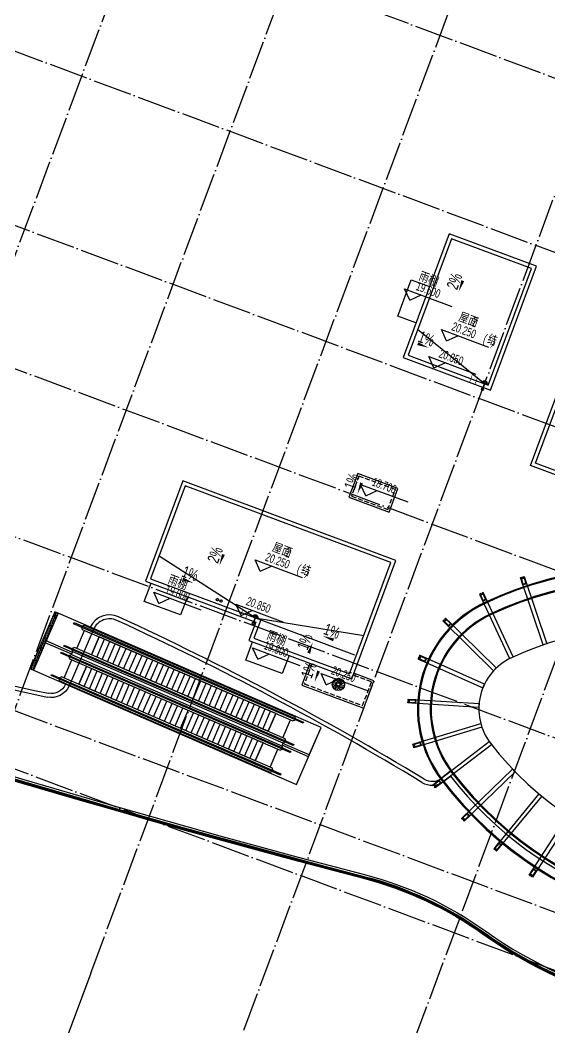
# Model space of a CAD drawing. Header units: millimetres. Extents: x 600121811 to 600690586, y 3472921280 to 3473279938.
# Drawn here: x 600431513 to 600458766, y 3473029069 to 3473080897 of the extents above; entities that cross this region are included whole.
import ezdxf
from ezdxf.enums import TextEntityAlignment as Align

# ---------------------------------------------------------------- set-up
doc = ezdxf.new("R2010")
doc.units = ezdxf.units.MM
doc.header["$LTSCALE"] = 1000
for name, pattern in [('AX-MALL-GIRD-200$0$DOTE', [2.42, 2, -0.2, 0.02, -0.2]), ('AX-MALL-WALL-GJ$0$DASH', [0.35, 0.25, -0.1]), ('AX-MALL-WALL-GJ$0$DOTE', [2.42, 2, -0.2, 0.02, -0.2]), ('PX-MALL-PGJ-LG$0$CONTINOUS', [0]), ('PX-MALL-PGJ-LG$0$DASHDOT', [1, 0.5, -0.25, 0, -0.25])]:
    doc.linetypes.add(name, pattern=pattern)
doc.layers.get('0').update_dxf_attribs({"linetype": 'CONTINUOUS'})
for name, color, linetype in [('AX-MALL-DIM-PGJ$0$A-Anno-Dims', 3, 'CONTINUOUS'), ('AX-MALL-DIM-PGJ$0$A-Anno-Note', 241, 'CONTINUOUS'), ('AX-MALL-DIM-PGJ$0$A-Fixt', 81, 'CONTINUOUS'), ('AX-MALL-GIRD-200$0$A-Grid', 222, 'AX-MALL-GIRD-200$0$DOTE'), ('AX-MALL-GIRD-200$0$A-Grid-Iden', 11, 'CONTINUOUS'), ('AX-MALL-GJ-200$0$A-Anno-Note', 241, 'CONTINUOUS'), ('AX-MALL-WALL-GJ$0$A-Anno-Levl', 201, 'CONTINUOUS'), ('AX-MALL-WALL-GJ$0$A-Anno-Note', 241, 'CONTINUOUS'), ('AX-MALL-WALL-GJ$0$A-Detl-Patt', 8, 'CONTINUOUS'), ('AX-MALL-WALL-GJ$0$A-Detl-Thin', 131, 'CONTINUOUS'), ('AX-MALL-WALL-GJ$0$A-SEE', 254, 'CONTINUOUS'), ('AX-MALL-WALL-GJ$0$A-STRU-COLS', 10, 'CONTINUOUS'), ('AX-MALL-WALL-GJ$0$AE-DOTE', 15, 'AX-MALL-WALL-GJ$0$DOTE'), ('AX-MALL-WALL-GJ$0$AE-METL-01', 43, 'CONTINUOUS'), ('AX-MALL-WALL-GJ$0$LA_line', 7, 'CONTINUOUS'), ('AX-MALL-WALL-GJ$0$控制线', 30, 'CONTINUOUS'), ('PX-MALL-PGJ-LG$0$P-Pipe-Risr', 7, 'CONTINUOUS'), ('PX-MALL-PGJ-LG$0$P-Pipe-Risr-Arch', 6, 'CONTINUOUS'), ('PX-MALL-PGJ-LG$0$P-Pipe-Risr-W100', 6, 'CONTINUOUS'), ('PX-MALL-PGJ-LG$0$P-Pipe-Risr-W50', 6, 'CONTINUOUS'), ('PX-MALL-PGJ-LG$0$P-Sewr-TL-Pipe', 7, 'PX-MALL-PGJ-LG$0$CONTINOUS'), ('PX-MALL-PGJ-LG$0$P-Stom', 4, 'PX-MALL-PGJ-LG$0$DASHDOT'), ('PX-MALL-PGJ-LG$0$P-Stom-pipe', 4, 'PX-MALL-PGJ-LG$0$CONTINOUS'), ('PX-MALL-PGJ-LG$0$P-Stom-Strn', 120, 'CONTINUOUS'), ('PX-MALL-PGJ-LG$0$P-Stom-Strn-W100', 120, 'CONTINUOUS'), ('PX-MALL-PGJ-LG$0$P-Stom-Strn-W50', 120, 'CONTINUOUS'), ('PX-MALL-PGJ-LG$0$P-Stru', 40, 'CONTINUOUS')]:
    doc.layers.add(name, color=color, linetype=linetype)
doc.layers.add('AX-MALL-WALL-GJ$0$M-AUX-TO-ARCH', color=1, linetype='CONTINUOUS', plot=False)
doc.styles.add('AX-MALL-DIM-PGJ$0$_TCH_DIM', font='zy_en.shx', dxfattribs={"width": 0.7, "bigfont": 'zy_cn.shx'})
doc.styles.add('AX-MALL-GIRD-200$0$_TCH_DIM_T3', font='zy_en.shx', dxfattribs={"width": 0.7, "bigfont": 'zy_cn.shx'})
doc.styles.add('AX-MALL-WALL-GJ$0$_TCH_DIM', font='zy_en.shx', dxfattribs={"width": 0.7, "bigfont": 'zy_cn.shx'})
doc.styles.add('AX-MALL-WALL-GJ$0$STANDARD', font='GBENOR', dxfattribs={"bigfont": 'GBCBIG'})
doc.styles.add('PX-MALL-PGJ-LG$0$jzfz', font='jzfz_eng.shx', dxfattribs={"width": 0.6, "bigfont": 'jzfz_cnb.shx'})
doc.dimstyles.new('AX-MALL-GIRD-200$0$_TCH_ARCH&&200', dxfattribs={"dimtxt": 595, "dimasz": 300, "dimexe": 500, "dimexo": 500, "dimgap": 152.5, "dimtad": 1, "dimdec": 0, "dimzin": 0, "dimdsep": 46, "dimtxsty": 'AX-MALL-GIRD-200$0$_TCH_DIM_T3', "dimblk": 'AX-MALL-GIRD-200$0$_ArchTick', "dimcen": 0.09, "dimclrt": 7, "dimazin": 2, "dimtfac": 1, "dimtdec": 0, "dimtix": 1, "dimtmove": 2, "dimatfit": 3, "dimfxl": 500, "dimtolj": 1, "dimtzin": 0, "dimarcsym": 0})

# ---------------------------------------------------------------- blocks, each defined once
blk = doc.blocks.new('AX-MALL-GIRD-200$0$_ArchTick')
at = {"color": 0, "linetype": 'ByBlock', "const_width": 0.4}
blk.add_lwpolyline([(-0.5, -0.5), (0.5, 0.5)], dxfattribs=at)
blk = doc.blocks.new('*D187')
at = {"layer": 'AX-MALL-GIRD-200$0$A-Grid-Iden', "color": 0, "lineweight": -2, "transparency": 16777216}
for p, q in [((600427105, 3473034351), (600425360, 3473029666)), ((600434977, 3473031419), (600433232, 3473026733)), ((600425535, 3473030134), (600433406, 3473027202))]:
    blk.add_line(p, q, dxfattribs=at)
at = {"layer": 'AX-MALL-GIRD-200$0$A-Grid-Iden', "color": 0, "lineweight": -2, "transparency": 16777216, "xscale": 300, "yscale": 300, "zscale": 300}
for p, rotation in [((600425535, 3473030134), 159.5681613090017), ((600433406, 3473027202), 339.5681613090017)]:
    blk.add_blockref('AX-MALL-GIRD-200$0$_ArchTick', p, dxfattribs=dict(at, rotation=rotation))
at = {"layer": 'AX-MALL-GIRD-200$0$A-Grid-Iden', "color": 7, "transparency": 16777216, "insert": (600429627, 3473029090), "char_height": 595, "attachment_point": 5, "rotation": 339.5682, "style": 'AX-MALL-GIRD-200$0$_TCH_DIM_T3'}
blk.add_mtext('\\A1;8400', dxfattribs=at)
blk = doc.blocks.new('*D188')
at = {"layer": 'AX-MALL-GIRD-200$0$A-Grid-Iden', "color": 0, "lineweight": -2, "transparency": 16777216}
for p, q in [((600434977, 3473031419), (600433232, 3473026733)), ((600442849, 3473028486), (600441103, 3473023801)), ((600433406, 3473027202), (600441278, 3473024269))]:
    blk.add_line(p, q, dxfattribs=at)
at = {"layer": 'AX-MALL-GIRD-200$0$A-Grid-Iden', "color": 0, "lineweight": -2, "transparency": 16777216, "xscale": 300, "yscale": 300, "zscale": 300}
for p, rotation in [((600433406, 3473027202), 159.5681613086433), ((600441278, 3473024269), 339.5681613086433)]:
    blk.add_blockref('AX-MALL-GIRD-200$0$_ArchTick', p, dxfattribs=dict(at, rotation=rotation))
at = {"layer": 'AX-MALL-GIRD-200$0$A-Grid-Iden', "color": 7, "transparency": 16777216, "insert": (600437499, 3473026157), "char_height": 595, "attachment_point": 5, "rotation": 339.5682, "style": 'AX-MALL-GIRD-200$0$_TCH_DIM_T3'}
blk.add_mtext('\\A1;8400', dxfattribs=at)
blk = doc.blocks.new('AX-MALL-WALL-GJ$0$A$C5469763B')
at = {"layer": 'AX-MALL-WALL-GJ$0$A-Detl-Patt'}
for points in [[(-236484, 2426, 0.055992), (-115679, 1194, -0.091487), (-108806, 638, 0.199165), (-91863, 2852, -0.091487), (-85364, 5156, 0.010002), (-64060, 8992, -0.645417), (-62997, 7512), (-63092, 7346)], [(-236398, 2315, 0.055947), (-115669, 1095, -0.091487), (-108832, 541, 0.199165), (-91813, 2765, -0.091487), (-85348, 5057, 0.010002), (-64040, 8894, -0.645417), (-63084, 7562), (-63129, 7483), (-63042, 7433)], [(-236355, 2259, 0.055924), (-115664, 1045, -0.091487), (-108845, 493, 0.199165), (-91788, 2722, -0.091487), (-85340, 5007, 0.010002), (-64030, 8845, -0.645417), (-63127, 7587), (-63197, 7465), (-63067, 7390)], [(-236312, 2203, 0.055901), (-115659, 995, -0.091487), (-108858, 445, 0.199165), (-91763, 2679, -0.091487), (-85332, 4958, 0.010002), (-64020, 8796, -0.645417), (-63170, 7612), (-63266, 7446)]]:
    blk.add_lwpolyline(points, format="xyb", dxfattribs=at)
blk = doc.blocks.new('AX-MALL-WALL-GJ$0$A$C3841687A')
at = {"layer": 'AX-MALL-WALL-GJ$0$A-Detl-Patt'}
blk.add_line((-113356, 7760), (-113694, 7221), dxfattribs=at)
for points in [[(-114559, 6666, 0.028781), (-132176, 8994, 0.420516), (-133141, 8143), (-133307, 4982, -0.357254), (-134160, 4045)], [(-114521, 6862, 0.028781), (-132161, 9193, 0.411373), (-133338, 8188)], [(-113525, 7115), (-113293, 7484, 0.287016), (-92975, 7553), (-92706, 7132, 0.029343), (-90831, 8473, 0.029343)], [(-113356, 7760, 0.292704), (-92913, 7829)], [(-133506, 4992, -0.357252), (-134189, 4243)]]:
    blk.add_lwpolyline(points, format="xyb", dxfattribs=at)
for centre, radius, start, end in [((-114371, 7648), 1000, 259.1757, 327.8646), ((-114371, 7648), 800, 259.1757, 327.8646), ((-154564, 142853), 140300, 259.87916, 278.36236), ((-154564, 142853), 140100, 259.87916, 278.36236)]:
    blk.add_arc(centre, radius, start, end, dxfattribs=at)
blk = doc.blocks.new('AX-MALL-WALL-GJ$0$fgergertghngfh')
at = {"layer": 'AX-MALL-WALL-GJ$0$A-Detl-Patt'}
for p, q in [((-13386, 5036), (-12263, -7615)), ((1798, 160), (-27539, -2446))]:
    blk.add_line(p, q, dxfattribs=at)
for points in [[(-22903, -6335, -0.378162), (-25503, -4082), (-26027, -185, -0.452389), (-23463, 2761, 0.042033), (-3068, 4582, -0.46282), (-20, 2047), (19, -1904, -0.368639), (-2146, -4493, -0.039801)], [(-22905, -6135, -0.378162), (-25305, -4055), (-25829, -159, -0.452389), (-23462, 2561, 0.042033), (-3034, 4385, -0.46282), (-220, 2045), (-181, -1906, -0.368639), (-2179, -4296, -0.039801)], [(-22909, -5735, -0.378162), (-24909, -4002), (-25432, -106, -0.452389), (-23460, 2161, 0.042033), (-2965, 3991, -0.46282), (-620, 2041), (-581, -1910, -0.368639), (-2246, -3902, -0.039801)]]:
    blk.add_lwpolyline(points, format="xyb", close=True, dxfattribs=at)
for points in [[(-2790, 4415), (-2019, -4263)], [(-6949, 3766), (-6178, -4911)], [(-4868, 4078), (-4097, -4607)], [(-11119, 3248), (-10350, -5419)], [(-9033, 3489), (-8263, -5182)], [(-25823, 518), (-344, 2780)], [(-19499, 2645), (-18728, -6031)], [(-17399, 2742), (-16629, -5929)], [(-15303, 2875), (-14533, -5792)], [(-13210, 3043), (-12440, -5622)], [(-23707, 2547), (-22936, -6136)], [(-21602, 2584), (-20831, -6100)], [(-25732, -880), (-214, 1387)], [(-25545, -2269), (-200, -18)], [(-25359, -3657), (-186, -1422)], [(-24950, -5027), (-361, -2843)]]:
    blk.add_lwpolyline(points, dxfattribs=at)
at = {"layer": 'AX-MALL-WALL-GJ$0$A-Detl-Patt', "linetype": 'AX-MALL-WALL-GJ$0$DASH'}
for points in [[(-22914, -5136, -0.378162), (-24314, -3922), (-24838, -26, -0.452389), (-23457, 1561, 0.042033), (-2861, 3400, -0.46282), (-1220, 2035), (-1181, -1916, -0.368639), (-2347, -3310, -0.039801)], [(-22916, -4936, -0.378162), (-24116, -3895), (-24639, 1, -0.452389), (-23456, 1361, 0.042033), (-2827, 3203, -0.46282), (-1420, 2033), (-1381, -1918, -0.368639), (-2380, -3113, -0.039801)]]:
    blk.add_lwpolyline(points, format="xyb", close=True, dxfattribs=at)
blk = doc.blocks.new('AX-MALL-WALL-GJ$0$杆件看线')
at = {"layer": 'AX-MALL-WALL-GJ$0$A-Detl-Patt'}
blk.add_lwpolyline([(30, 1156), (100, 1156), (100, -2500), (-100, -2500), (-100, 1156), (-30, 1156), (-30, 1106), (30, 1106), (30, 1156)], dxfattribs=at)
for points in [[(-100, 1156), (-30, 1156), (-30, 1106), (30, 1106), (30, 1156), (100, 1156), (100, 756), (-100, 756)], [(-70, 1126), (-60, 1126), (-60, 1076), (60, 1076), (60, 1126), (70, 1126), (70, 786), (-70, 786)]]:
    blk.add_lwpolyline(points, close=True, dxfattribs=at)
blk = doc.blocks.new('AX-MALL-WALL-GJ$0$ui654')
at = {"layer": 'AX-MALL-WALL-GJ$0$A-Detl-Patt'}
for points in [[(1246983, 607196, 0.479192), (1248078, 597820, 0.352089), (1272542, 600676, 0.479192), (1271447, 610053, 0.352089)], [(1247019, 607161, 0.479192), (1248105, 597862, 0.352089), (1272506, 600711, 0.479192), (1271420, 610010, 0.352089)], [(1247451, 606736, 0.479192), (1248427, 598375, 0.352089), (1272074, 601136, 0.479192), (1271098, 609497, 0.352089)], [(1247487, 606701, 0.479192), (1248454, 598417, 0.352089), (1272038, 601171, 0.479192), (1271071, 609455, 0.352089)]]:
    blk.add_lwpolyline(points, format="xyb", close=True, dxfattribs=at)
at = {"layer": 'AX-MALL-WALL-GJ$0$控制线', "color": 251}
blk.add_lwpolyline([(1249233, 604982, 0.479192), (1249757, 600492, 0.352089), (1270292, 602890, 0.479192), (1269768, 607380, 0.352089)], format="xyb", close=True, dxfattribs=at)
at = {"layer": 'AX-MALL-WALL-GJ$0$AE-METL-01'}
for p, rotation in [((1258788, 612279), 6.660285259085723), ((1256677, 611911), 13.12582678758069), ((1265181, 611940), 347.2636592745778), ((1250777, 609428), 32.52245238790207), ((1271098, 609497), 327.8670336578942), ((1249038, 608176), 38.98799425677034), ((1272516, 608203), 307.3843344431737), ((1273392, 606494), 286.9016348692791), ((1246133, 601378), 106.9016348859545), ((1247009, 599669), 127.3843344761435), ((1270487, 599696), 218.9879942331551), ((1248427, 598375), 147.8670336757646), ((1268748, 598444), 212.5224523642869), ((1264904, 596565), 199.5913686164716), ((1254344, 595932), 167.2636592716997), ((1262848, 595961), 193.1258267639656)]:
    blk.add_blockref('AX-MALL-WALL-GJ$0$杆件看线', p, dxfattribs=dict(at, rotation=rotation))
for p, xscale, rotation in [((1260927, 612408), -1, 0.1947429649405114), ((1263067, 612294), -0.9999999999999997, 353.7292011124344), ((1267241, 611351), -0.9999999999999997, 340.7981173646193), ((1269222, 610533), -0.9999999999999997, 334.3325754957508), ((1252646, 610477), -0.9999999999999999, 26.05691047794315), ((1247451, 606736), -0.9999999999999997, 45.45353608888219), ((1246369, 605150), -0.9999999999999998, 65.93623530360283), ((1273615, 604587), -0.9999999999999998, 266.4189348608221), ((1273156, 602723), -1, 245.9362352706329), ((1245910, 603285), -1, 86.41893487749729), ((1272074, 601136), -0.9999999999999999, 225.4535360710117), ((1266879, 597396), -0.9999999999999997, 206.0569104543281), ((1250303, 597340), -0.9999999999999997, 154.3325755136212), ((1252284, 596522), -0.9999999999999999, 160.7981173617409), ((1256458, 595578), -1, 173.7292011095563), ((1258598, 595465), -0.9999999999999996, 180.1947429620622), ((1260737, 595593), -1, 186.6602852590858)]:
    blk.add_blockref('AX-MALL-WALL-GJ$0$杆件看线', p, dxfattribs=dict(at, xscale=xscale, rotation=rotation))
at = {"layer": 'AX-MALL-WALL-GJ$0$AE-METL-01', "color": 251, "rotation": 19.5913686400867}
blk.add_blockref('AX-MALL-WALL-GJ$0$杆件看线', (1254621, 611308), dxfattribs=at)
blk = doc.blocks.new('*U68')
at = {"layer": 'AX-MALL-WALL-GJ$0$A-STRU-COLS'}
blk.add_arc((87, 298), 115, 102.4016, 196.7328, dxfattribs=at)
blk = doc.blocks.new('*U69')
at = {"layer": 'AX-MALL-WALL-GJ$0$A-STRU-COLS', "color": 0, "linetype": 'ByBlock', "lineweight": -2}
for p, rotation in [((51230, -114603), 117.2837045300392), ((51253, -114699), 90), ((51220, -114812), 57.40445436047017), ((51165, -114528), 144.5674090600784), ((51149, -114881), 30.12074983043096), ((51054, -114909), 2.837045300391847), ((50956, -114890), 335.5533407703526), ((50878, -114829), 308.2696362403134), ((50842, -114640), 253.7022271802351), ((50837, -114739), 280.9859317102743), ((51073, -114491), 171.8511135901176), ((50974, -114501), 199.1348181201567), ((50891, -114554), 226.4185226501959)]:
    blk.add_blockref('*U68', p, dxfattribs=dict(at, rotation=rotation))
blk = doc.blocks.new('AX-MALL-WALL-GJ$0$21312')
at = {"layer": 'AX-MALL-WALL-GJ$0$A-STRU-COLS'}
for radius in [210, 60]:
    blk.add_circle((8324, 10194), radius, dxfattribs=at)
at = {"layer": 'AX-MALL-WALL-GJ$0$A-STRU-COLS', "xscale": -1}
blk.add_blockref('*U69', (59367, 124893), dxfattribs=at)
blk = doc.blocks.new('AX-MALL-WALL-GJ$0$A$C89515fb2')
at = {"layer": 'AX-MALL-WALL-GJ$0$A-Detl-Patt'}
for p, q in [((6500, 26200), (6500, 32000)), ((12500, 26200), (12500, 32000)), ((9500, 30600), (9500, 30800)), ((12500, 26200), (6500, 26200)), ((6500, 9800), (6500, 4000)), ((12500, 9800), (6500, 9800)), ((12500, 9800), (12500, 4000)), ((9500, 5400), (9500, 5200))]:
    blk.add_line(p, q, dxfattribs=at)
for points in [[(-200, 36200), (19200, 36200), (19200, -200), (-200, -200)], [(0, 36000), (19000, 36000), (19000, 0), (0, 0)], [(2000, 4000), (17000, 4000), (17000, 32000), (2000, 32000)]]:
    blk.add_lwpolyline(points, close=True, dxfattribs=at)
at = {"layer": 'AX-MALL-WALL-GJ$0$A-Detl-Patt', "linetype": 'AX-MALL-WALL-GJ$0$DASH', "ltscale": 6}
blk.add_lwpolyline([(9500, 2559), (9500, 33689)], dxfattribs=at)
at = {"layer": 'AX-MALL-WALL-GJ$0$A-Detl-Patt'}
for points in [[(16250, 32000), (16250, 30425, -1), (2750, 30425), (2750, 32000)], [(16250, 4000), (16250, 5575, 1), (2750, 5575), (2750, 4000)]]:
    blk.add_lwpolyline(points, format="xyb", dxfattribs=at)
for points in [[(8250, 30425), (8250, 30800), (10750, 30800), (10750, 30425)], [(7700, 18000), (2025, 18000)], [(11300, 18000), (16975, 18000)], [(8250, 5575), (8250, 5200), (10750, 5200), (10750, 5575)]]:
    blk.add_lwpolyline(points, dxfattribs=at)
for centre, radius in [((9500, 30400), 200), ((9500, 18000), 1800), ((9500, 5600), 200)]:
    blk.add_circle(centre, radius, dxfattribs=at)
for centre, radius, start, end in [((9500, 30425), 1250, 180, 0), ((9500, 26200), 1800, 180, 0), ((9500, 9800), 1800, 0, 180), ((9500, 5575), 1250, 0, 180)]:
    blk.add_arc(centre, radius, start, end, dxfattribs=at)
blk = doc.blocks.new('PX-MALL-PGJ-LG$0$P-Risr')
at = {"layer": 'PX-MALL-PGJ-LG$0$P-Pipe-Risr-W50'}
h = blk.add_hatch(color=0, dxfattribs=at)
edge = h.paths.add_edge_path()
edge.add_ellipse((0, 0), major_axis=(47.1, 47.1), ratio=1, start_angle=225, end_angle=405, ccw=False)
edge.add_ellipse((0, 0), major_axis=(47.1, 47.1), ratio=1, start_angle=133.9676, end_angle=225, ccw=False)
edge.add_line((-67, 1), (-54, 1))
edge.add_ellipse((0, 0), major_axis=(-38.5, 38.5), ratio=1, start_angle=43.7381, end_angle=135)
edge.add_ellipse((0, 0), major_axis=(38.5, 38.5), ratio=1, start_angle=225, end_angle=405)
edge.add_ellipse((0, 0), major_axis=(38.5, 38.5), ratio=1, start_angle=45, end_angle=133.7381)
edge.add_line((-54, 1), (-67, 1))
edge.add_ellipse((0, 0), major_axis=(-47.1, 47.1), ratio=1, start_angle=-45, end_angle=43.9676, ccw=False)
at = {"layer": 'PX-MALL-PGJ-LG$0$P-Pipe-Risr-Arch', "ltscale": 0.7}
blk.add_circle((0, 0), 59.3, dxfattribs=at)
at = {"layer": 'PX-MALL-PGJ-LG$0$P-Pipe-Risr-W100', "color": 0, "const_width": 15}
blk.add_lwpolyline([(-75, 0, 1), (75, 0, 1)], format="xyb", close=True, dxfattribs=at)
at = {"layer": 'PX-MALL-PGJ-LG$0$P-Pipe-Risr-W50'}
blk.add_circle((0, 0), 54.5, dxfattribs=at)
at = {"layer": 'PX-MALL-PGJ-LG$0$P-Pipe-Risr', "style": 'PX-MALL-PGJ-LG$0$jzfz', "width": 0.6, "flags": 1}
for tag in ['RANGE', 'SYS-MARK']:
    blk.add_attdef(tag, text='', height=0.0156, dxfattribs=at).set_placement((0, -46), align=Align.MIDDLE)
blk = doc.blocks.new('PX-MALL-PGJ-LG$0$A$C48A01704')
at = {"layer": 'PX-MALL-PGJ-LG$0$P-Stom-Strn-W100', "ltscale": 0.7}
for p, q in [((-128, 74), (0, 74)), ((0, 150), (0, -150)), ((-128, -74), (0, -74))]:
    blk.add_line(p, q, dxfattribs=at)
blk.add_arc((3, 0), 150, 91.1674, 268.8326, dxfattribs=at)
blk = doc.blocks.new('PX-MALL-PGJ-LG$0$A$C00A74F81')
at = {"layer": 'PX-MALL-PGJ-LG$0$P-Stom-Strn-W50', "ltscale": 0.7}
for p, q in [((-70, 41), (0, 41)), ((0, 82), (0, -82)), ((-70, -41), (0, -41))]:
    blk.add_line(p, q, dxfattribs=at)
blk.add_arc((2, 0), 82.5, 91.1674, 268.8326, dxfattribs=at)
blk = doc.blocks.new('PX-MALL-PGJ-LG$0$P-Stom-Ysd-Cp')
at = {"layer": 'PX-MALL-PGJ-LG$0$P-Stom-Strn-W100', "ltscale": 0.7}
blk.add_blockref('PX-MALL-PGJ-LG$0$A$C48A01704', (0, 0), dxfattribs=at)
at = {"layer": 'PX-MALL-PGJ-LG$0$P-Stom-Strn-W50'}
blk.add_blockref('PX-MALL-PGJ-LG$0$A$C00A74F81', (0, 0), dxfattribs=at)
blk = doc.blocks.new('PX-MALL-PGJ-LG$0$fstg')
at = {"layer": 'PX-MALL-PGJ-LG$0$P-Stru', "ltscale": 0.7, "const_width": 30}
for points in [[(-200, 150), (200, 150)], [(0, 150), (0, 287)], [(200, -150), (-200, -150)], [(0, -150), (0, -287)]]:
    blk.add_lwpolyline(points, dxfattribs=at)
blk = doc.blocks.new('PX-MALL-PGJ-LG')
at = {"layer": 'PX-MALL-PGJ-LG$0$P-Stom', "const_width": 90}
for points in [[(600455405, 3473062193), (600455301, 3473061912)], [(600443610, 3473050154), (600443506, 3473049872)]]:
    blk.add_lwpolyline(points, dxfattribs=at)
at = {"layer": 'PX-MALL-PGJ-LG$0$P-Sewr-TL-Pipe', "ltscale": 0.7, "rotation": 249.5681612908453}
for p in [(600441665, 3473051092), (600441853, 3473051022)]:
    blk.add_blockref('PX-MALL-PGJ-LG$0$P-Risr', p, dxfattribs=at)
at = {"layer": 'PX-MALL-PGJ-LG$0$P-Stom-pipe', "ltscale": 0.7, "rotation": 159.5681613228344}
for p in [(600455301, 3473061912), (600443506, 3473049872)]:
    blk.add_blockref('PX-MALL-PGJ-LG$0$P-Risr', p, dxfattribs=at)
at = {"layer": 'PX-MALL-PGJ-LG$0$P-Stom-Strn', "rotation": 249.5681613228347}
for p in [(600455405, 3473062193), (600443610, 3473050154)]:
    blk.add_blockref('PX-MALL-PGJ-LG$0$P-Stom-Ysd-Cp', p, dxfattribs=at)
at = {"layer": 'PX-MALL-PGJ-LG$0$P-Stru', "rotation": 249.5681612166072}
for p in [(600454843, 3473062403), (600443048, 3473050363)]:
    blk.add_blockref('PX-MALL-PGJ-LG$0$fstg', p, dxfattribs=at)
blk = doc.blocks.new('AX-MALL-DIM-PGJ')
at = {"layer": 'AX-MALL-DIM-PGJ$0$A-Anno-Dims'}
for points in [[(600454357.3, 3473067687.9, 0, 0, 0), (600454076.4, 3473066933.8, 0, 160, 0), (600454285.9, 3473067496.1, 0, 0, 0)], [(600451923.4, 3473064274.5, 0, 0, 0), (600452526.9, 3473064049.7, 0, 160, 0), (600451964.6, 3473064259.2, 0, 0, 0)], [(600449178.5, 3473057363.4, 0, 0, 0), (600448867.9, 3473056529.7, 0, 160, 0), (600449077.4, 3473057092, 0, 0, 0)], [(600442047.2, 3473053618.1, 0, 0, 0), (600441763.3, 3473052856, 0, 160, 0), (600441972.7, 3473053418.3, 0, 0, 0)], [(600439696, 3473052220.1, 0, 0, 0), (600440437.6, 3473051943.8, 0, 160, 0), (600439875.3, 3473052153.3, 0, 0, 0)], [(600447645.3, 3473049017.2, 0, 0, 0), (600447074.2, 3473049229.9, 0, 160, 0), (600447636.5, 3473049020.5, 0, 0, 0)], [(600446441.8, 3473048565.2, 0, 0, 0), (600446568.7, 3473048905.9, 0, 160, 0), (600446359.2, 3473048343.6, 0, 0, 0)], [(600446947.7, 3473047629.8, 0, 0, 0), (600446659, 3473046855, 0, 160, 0), (600446868.5, 3473047417.2, 0, 0, 0)]]:
    blk.add_lwpolyline(points, format="xyseb", dxfattribs=at)
at = {"layer": 'AX-MALL-DIM-PGJ$0$A-Fixt'}
for p, q in [((600455405.4, 3473062193.4), (600451961.1, 3473064978.7)), ((600443610.4, 3473050153.6), (600438659, 3473053333.5)), ((600443610.4, 3473050153.6), (600449196.5, 3473049250.5)), ((600443891.5, 3473050048.8), (600448717.5, 3473048251))]:
    blk.add_line(p, q, dxfattribs=at)
at = {"layer": 'AX-MALL-DIM-PGJ$0$A-Anno-Note', "style": 'AX-MALL-DIM-PGJ$0$_TCH_DIM', "width": 0.7}
for s, rotation, p in [('2%', 69.56816, (600453991.5, 3473066992.7)), ('1%', 339.56816, (600451944.1, 3473064373.6)), ('1%', 69.56816, (600448717.9, 3473056700.5)), ('2%', 69.56816, (600441679.9, 3473052918.9)), ('1%', 339.56816, (600439785.8, 3473052293.4)), ('1%', 339.56816, (600447078.8, 3473049335.1)), ('1%', 69.56816, (600446293.7, 3473048454.5)), ('1%', 69.56816, (600446498, 3473046996.3))]:
    blk.add_text(s, height=595, rotation=rotation, dxfattribs=at).set_placement(p)
blk = doc.blocks.new('AX-MALL-GIRD-200')
at = {"layer": 'AX-MALL-GIRD-200$0$A-Grid'}
for p, q in [((600229622.2, 3473163378.5), (600587518.2, 3473030051.7)), ((600226689.8, 3473155507), (600584585.8, 3473022180.2)), ((600223757.4, 3473147635.4), (600581653.4, 3473014308.6)), ((600458372.3, 3473141628.3), (600419642.7, 3473037664.6)), ((600221348.7, 3473141169.5), (600579244.7, 3473007842.7)), ((600427280, 3473034819.5), (600466009.5, 3473138783.2)), ((600435151.5, 3473031887.1), (600473881.1, 3473135850.9)), ((600218521, 3473133579.1), (600576417, 3473000252.3)), ((600443023.1, 3473028954.8), (600481752.6, 3473132918.5)), ((600450894.6, 3473026022.4), (600489624.1, 3473129986.1)), ((600215588.6, 3473125707.5), (600573484.6, 3472992380.8)), ((600214611.2, 3473123083.7), (600572507.2, 3472989756.9))]:
    blk.add_line(p, q, dxfattribs=at)
at = {"layer": 'AX-MALL-GIRD-200$0$A-Grid-Iden'}
blk.add_line((600435151.5, 3473031887.1), (600432358.8, 3473024390.4), dxfattribs=at)
for base, p1, p2, picture, middle in [((600433406.1, 3473027201.7), (600427280, 3473034819.5), (600435151.5, 3473031887.1), '*D187', (600429627.4, 3473029089.6)), ((600441277.6, 3473024269.3), (600435151.5, 3473031887.1), (600443023.1, 3473028954.8), '*D188', (600437498.9, 3473026157.2))]:
    dim = blk.add_linear_dim(base=base, p1=p1, p2=p2, angle=339.56816, dimstyle='AX-MALL-GIRD-200$0$_TCH_ARCH&&200', override={"dimgap": 0}, dxfattribs=at)
    dim.commit()
    dim.dimension.update_dxf_attribs({"geometry": picture, "text_midpoint": middle, "dimtype": 129, "text_rotation": 339.56816})
blk = doc.blocks.new('AX-MALL-WALL-GJ')
at = {"layer": 'AX-MALL-WALL-GJ$0$A-Detl-Patt'}
h = blk.add_hatch(dxfattribs=at)
h.set_pattern_fill('ANSI31', color=256, scale=50, angle=76.8655)
h.set_pattern_definition([(101.433654, (600289540.69, 3473100257.98), (-77.799796, -15.73475), [])])
h.paths.add_polyline_path([(600432031, 3473047526), (600432192, 3473047457), (600433464, 3473050393), (600433304, 3473050462)])
at = {"layer": 'AX-MALL-WALL-GJ$0$A-Anno-Levl'}
for p, q in [((600451558, 3473066499), (600451294, 3473067078)), ((600451294, 3473067078), (600453718, 3473066175)), ((600451558, 3473066499), (600452137, 3473066764)), ((600453450, 3473064404), (600453186, 3473064983)), ((600453186, 3473064983), (600455610, 3473064080)), ((600453450, 3473064404), (600454029, 3473064669)), ((600452796, 3473063015), (600452532, 3473063593)), ((600452532, 3473063593), (600454955, 3473062690)), ((600452796, 3473063015), (600453375, 3473063279)), ((600449296, 3473056440), (600449031, 3473057019)), ((600449031, 3473057019), (600451455, 3473056116)), ((600449296, 3473056440), (600449875, 3473056705)), ((600443862, 3473052556), (600443598, 3473053134)), ((600443598, 3473053134), (600446022, 3473052232)), ((600443862, 3473052556), (600444441, 3473052820)), ((600438654, 3473050899), (600438389, 3473051478)), ((600438389, 3473051478), (600440813, 3473050575)), ((600438654, 3473050899), (600439233, 3473051163)), ((600442877, 3473050276), (600442612, 3473050855)), ((600442612, 3473050855), (600445036, 3473049952)), ((600442877, 3473050276), (600443455, 3473050541)), ((600443736, 3473048031), (600443471, 3473048610)), ((600443471, 3473048610), (600445895, 3473047707)), ((600443736, 3473048031), (600444314, 3473048296)), ((600447260, 3473046718), (600446996, 3473047297)), ((600446996, 3473047297), (600449419, 3473046394)), ((600447260, 3473046718), (600447839, 3473046983))]:
    blk.add_line(p, q, dxfattribs=at)
at = {"layer": 'AX-MALL-WALL-GJ$0$A-Detl-Patt'}
for p, q in [((600433464, 3473050393), (600432848, 3473048971)), ((600447003, 3473044525), (600433464, 3473050393)), ((600434261, 3473049857), (600434285, 3473049912)), ((600446066, 3473044740), (600434261, 3473049857)), ((600434285, 3473049912), (600446090, 3473044795)), ((600434698, 3473049733), (600434811, 3473049777)), ((600434811, 3473049777), (600445633, 3473045087)), ((600434425, 3473048586), (600434823, 3473049505)), ((600434674, 3473049678), (600434702, 3473049558)), ((600434702, 3473049558), (600445547, 3473044857)), ((600432808, 3473048879), (600432192, 3473047457)), ((600434167, 3473048290), (600432808, 3473048879)), ((600434206, 3473048382), (600432848, 3473048971)), ((600433760, 3473048700), (600433784, 3473048756)), ((600433784, 3473048756), (600445589, 3473043639)), ((600435184, 3473048257), (600435583, 3473049176)), ((600435583, 3473049176), (600435184, 3473048257)), ((600435460, 3473048137), (600435858, 3473049057)), ((600444666, 3473045239), (600435583, 3473049176)), ((600435735, 3473048018), (600436133, 3473048937)), ((600436010, 3473047899), (600436409, 3473048818)), ((600433605, 3473048343), (600433629, 3473048398)), ((600445410, 3473043226), (600433605, 3473048343)), ((600433629, 3473048398), (600445434, 3473043281)), ((600445565, 3473043584), (600433760, 3473048700)), ((600434042, 3473048219), (600434155, 3473048263)), ((600434155, 3473048263), (600434218, 3473048408)), ((600434155, 3473048263), (600444977, 3473043573)), ((600434218, 3473048408), (600434173, 3473048522)), ((600434303, 3473048638), (600434197, 3473048577)), ((600445039, 3473043718), (600434218, 3473048408)), ((600445149, 3473043938), (600434303, 3473048638)), ((600444268, 3473044320), (600435184, 3473048257)), ((600436285, 3473047779), (600436684, 3473048699)), ((600436561, 3473047660), (600436959, 3473048580)), ((600436836, 3473047541), (600437234, 3473048460)), ((600437111, 3473047422), (600437510, 3473048341)), ((600437386, 3473047302), (600437785, 3473048222)), ((600433769, 3473047072), (600434167, 3473047991)), ((600434018, 3473048164), (600434046, 3473048044)), ((600434046, 3473048044), (600444891, 3473043343)), ((600437662, 3473047183), (600438060, 3473048102)), ((600437937, 3473047064), (600438335, 3473047983)), ((600438212, 3473046944), (600438611, 3473047864)), ((600438487, 3473046825), (600438886, 3473047744)), ((600432192, 3473047457), (600445730, 3473041589)), ((600433104, 3473047187), (600433128, 3473047242)), ((600444909, 3473042070), (600433104, 3473047187)), ((600433128, 3473047242), (600444933, 3473042125)), ((600434528, 3473046743), (600434927, 3473047662)), ((600434927, 3473047662), (600434528, 3473046743)), ((600434803, 3473046623), (600435202, 3473047543)), ((600444010, 3473043725), (600434927, 3473047662)), ((600435079, 3473046504), (600435477, 3473047423)), ((600435354, 3473046385), (600435752, 3473047304)), ((600435629, 3473046266), (600436028, 3473047185)), ((600438763, 3473046706), (600439161, 3473047625)), ((600439038, 3473046586), (600439436, 3473047506)), ((600439313, 3473046467), (600439712, 3473047387)), ((600439588, 3473046348), (600439987, 3473047267)), ((600433562, 3473046894), (600433517, 3473047008)), ((600433647, 3473047125), (600433541, 3473047063)), ((600444383, 3473042205), (600433562, 3473046894)), ((600444493, 3473042424), (600433647, 3473047125)), ((600443612, 3473042806), (600434528, 3473046743)), ((600435904, 3473046146), (600436303, 3473047066)), ((600436180, 3473046027), (600436578, 3473046946)), ((600436455, 3473045908), (600436853, 3473046827)), ((600436730, 3473045788), (600437129, 3473046708)), ((600439864, 3473046229), (600440262, 3473047148)), ((600440139, 3473046109), (600440537, 3473047029)), ((600440414, 3473045990), (600440813, 3473046909)), ((600440690, 3473045871), (600441088, 3473046790)), ((600440965, 3473045751), (600441363, 3473046671)), ((600437006, 3473045669), (600437404, 3473046588)), ((600437281, 3473045550), (600437679, 3473046469)), ((600437556, 3473045430), (600437954, 3473046350)), ((600437831, 3473045311), (600438230, 3473046231)), ((600441240, 3473045632), (600441638, 3473046551)), ((600441515, 3473045513), (600441914, 3473046432)), ((600441791, 3473045394), (600442189, 3473046313)), ((600442066, 3473045274), (600442464, 3473046194)), ((600438107, 3473045192), (600438505, 3473046111)), ((600438382, 3473045073), (600438780, 3473045992)), ((600438657, 3473044953), (600439056, 3473045873)), ((600438932, 3473044834), (600439331, 3473045753)), ((600439208, 3473044715), (600439606, 3473045634)), ((600442341, 3473045155), (600442740, 3473046074)), ((600442616, 3473045036), (600443015, 3473045955)), ((600442892, 3473044916), (600443290, 3473045836)), ((600443167, 3473044797), (600443565, 3473045716)), ((600439483, 3473044595), (600439881, 3473045515)), ((600439758, 3473044476), (600440157, 3473045395)), ((600440033, 3473044357), (600440432, 3473045276)), ((600440309, 3473044237), (600440707, 3473045157)), ((600443442, 3473044678), (600443841, 3473045597)), ((600443717, 3473044558), (600444116, 3473045478)), ((600443993, 3473044439), (600444391, 3473045359)), ((600444268, 3473044320), (600444666, 3473045239)), ((600444666, 3473045239), (600444268, 3473044320)), ((600440584, 3473044118), (600440982, 3473045038)), ((600440859, 3473043999), (600441258, 3473044918)), ((600441134, 3473043880), (600441533, 3473044799)), ((600441410, 3473043760), (600441808, 3473044680)), ((600445027, 3473043991), (600445426, 3473044910)), ((600445547, 3473044857), (600445654, 3473044919)), ((600445633, 3473045087), (600445677, 3473044974)), ((600446090, 3473044795), (600446066, 3473044740)), ((600441685, 3473043641), (600442083, 3473044560)), ((600441960, 3473043522), (600442359, 3473044441)), ((600442235, 3473043402), (600442634, 3473044322)), ((600442511, 3473043283), (600442909, 3473044202)), ((600442786, 3473043164), (600443184, 3473044083)), ((600446386, 3473043103), (600447003, 3473044525)), ((600443061, 3473043045), (600443460, 3473043964)), ((600443336, 3473042925), (600443735, 3473043845)), ((600443612, 3473042806), (600444010, 3473043725)), ((600444010, 3473043725), (600443612, 3473042806)), ((600444977, 3473043573), (600445039, 3473043718)), ((600444977, 3473043573), (600445021, 3473043460)), ((600446346, 3473043011), (600444988, 3473043600)), ((600446386, 3473043103), (600445028, 3473043692)), ((600445152, 3473043763), (600445039, 3473043718)), ((600445176, 3473043818), (600445149, 3473043938)), ((600445589, 3473043639), (600445565, 3473043584)), ((600444371, 3473042477), (600444769, 3473043396)), ((600444891, 3473043343), (600444997, 3473043405)), ((600445434, 3473043281), (600445410, 3473043226)), ((600445730, 3473041589), (600446346, 3473043011)), ((600444496, 3473042249), (600444383, 3473042205)), ((600444520, 3473042304), (600444493, 3473042424)), ((600444933, 3473042125), (600444909, 3473042070))]:
    blk.add_line(p, q, dxfattribs=at)
at = {"layer": 'AX-MALL-WALL-GJ$0$A-Detl-Patt', "linetype": 'AX-MALL-WALL-GJ$0$DASH'}
blk.add_lwpolyline([(600448559, 3473056420), (600450434, 3473055722), (600450818, 3473056753), (600448943, 3473057451)], close=True, dxfattribs=at)
at = {"layer": 'AX-MALL-WALL-GJ$0$A-Detl-Patt'}
for points in [[(600432031, 3473047526), (600432192, 3473047457), (600433464, 3473050393), (600433304, 3473050462)], [(600432192, 3473047457), (600445730, 3473041589), (600447003, 3473044525), (600433464, 3473050393)]]:
    blk.add_lwpolyline(points, close=True, dxfattribs=at)
at = {"layer": 'AX-MALL-WALL-GJ$0$A-Detl-Patt', "linetype": 'AX-MALL-WALL-GJ$0$DASH'}
blk.add_lwpolyline([(600446518, 3473047790), (600446134, 3473046759), (600449133, 3473045642), (600449587, 3473046860), (600448650, 3473047209)], dxfattribs=at)
at = {"layer": 'AX-MALL-WALL-GJ$0$A-Detl-Thin'}
for points in [[(600451212, 3473063542), (600455710, 3473061866), (600458084, 3473068239), (600453586, 3473069914)], [(600451470, 3473063660), (600455593, 3473062124), (600457827, 3473068121), (600453704, 3473069657)], [(600448431, 3473056361), (600450492, 3473055593), (600450946, 3473056812), (600448885, 3473057580)], [(600437965, 3473052043), (600443634, 3473049931), (600443285, 3473048994), (600448580, 3473047022), (600450849, 3473053113), (600439885, 3473057197)], [(600438222, 3473052161), (600443891, 3473050049), (600443542, 3473049112), (600448462, 3473047279), (600450592, 3473052995), (600440002, 3473056940)]]:
    blk.add_lwpolyline(points, close=True, dxfattribs=at)
for points in [[(600451876, 3473065322), (600450939, 3473065672), (600451637, 3473067546), (600452574, 3473067197)], [(600440120, 3473051240), (600439771, 3473050303), (600437897, 3473051001), (600438246, 3473051939)], [(600445347, 3473048226), (600444998, 3473047289), (600443123, 3473047987), (600443473, 3473048924)], [(600446424, 3473047825), (600446005, 3473046700), (600449192, 3473045513), (600449715, 3473046919), (600448684, 3473047303)]]:
    blk.add_lwpolyline(points, dxfattribs=at)
at = {"layer": 'AX-MALL-WALL-GJ$0$A-Anno-Note', "rotation": 339.5681613098035}
blk.add_blockref('AX-MALL-WALL-GJ$0$A$C3841687A', (600557212, 3472995455), dxfattribs=at)
at = {"layer": 'AX-MALL-WALL-GJ$0$A-Anno-Note', "xscale": 1.5, "yscale": 1.5, "zscale": 1.5, "rotation": 339.5681613092246}
blk.add_blockref('AX-MALL-WALL-GJ$0$21312', (600430847, 3473036762), dxfattribs=at)
at = {"layer": 'AX-MALL-WALL-GJ$0$A-Detl-Patt', "rotation": 339.5681613092246}
blk.add_blockref('AX-MALL-WALL-GJ$0$ui654', (599074948, 3472917279), dxfattribs=at)
at = {"layer": 'AX-MALL-WALL-GJ$0$A-SEE'}
blk.add_blockref('AX-MALL-GIRD-200', (0, 0), dxfattribs=at)
at = {"layer": 'AX-MALL-WALL-GJ$0$AE-DOTE', "rotation": 339.5681613069746}
blk.add_blockref('AX-MALL-WALL-GJ$0$fgergertghngfh', (600456587, 3473085275), dxfattribs=at)
at = {"layer": 'AX-MALL-WALL-GJ$0$LA_line', "rotation": 69.56815951912881}
blk.add_blockref('AX-MALL-WALL-GJ$0$A$C89515fb2', (600491771, 3473045539), dxfattribs=at)
at = {"layer": 'AX-MALL-WALL-GJ$0$M-AUX-TO-ARCH', "rotation": 339.5681613092246}
blk.add_blockref('AX-MALL-WALL-GJ$0$A$C5469763B', (600557212, 3472995455), dxfattribs=at)
at = {"layer": 'AX-MALL-WALL-GJ$0$A-Anno-Note', "style": 'AX-MALL-WALL-GJ$0$STANDARD'}
for s, p in [('雨棚', (600451970, 3473067514)), ('屋面', (600454020, 3473065423)), ('屋面', (600444432, 3473053575)), ('雨棚', (600439065, 3473051914)), ('雨棚', (600444147, 3473049046))]:
    blk.add_text(s, height=506.4, rotation=339.5682, dxfattribs=at).set_placement(p)
at = {"layer": 'AX-MALL-WALL-GJ$0$A-Anno-Note'}
for s, height, style, width, p in [('19.600', 446.2, 'AX-MALL-WALL-GJ$0$_TCH_DIM', 0.7, (600451835, 3473067036)), ('20.250', 446.2, 'AX-MALL-WALL-GJ$0$_TCH_DIM', 0.7, (600453671, 3473064962)), ('2', 525, 'AX-MALL-WALL-GJ$0$STANDARD', 0.6, (600454711, 3473065166)), ('(', 446, 'AX-MALL-WALL-GJ$0$_TCH_DIM', 0.7, (600455304, 3473064354)), ('结', 506, 'AX-MALL-WALL-GJ$0$_TCH_DIM', 0.7, (600455499, 3473064281)), (')', 446, 'AX-MALL-WALL-GJ$0$_TCH_DIM', 0.7, (600455741, 3473064191)), ('20.850', 446.2, 'AX-MALL-WALL-GJ$0$_TCH_DIM', 0.7, (600453017, 3473063573)), ('18.700', 446.2, 'AX-MALL-WALL-GJ$0$_TCH_DIM', 0.7, (600449573, 3473056977)), ('20.250', 446.2, 'AX-MALL-WALL-GJ$0$_TCH_DIM', 0.7, (600444084, 3473053114)), ('2', 525, 'AX-MALL-WALL-GJ$0$STANDARD', 0.6, (600445123, 3473053317)), ('(', 446, 'AX-MALL-WALL-GJ$0$_TCH_DIM', 0.7, (600445716, 3473052506)), ('结', 506, 'AX-MALL-WALL-GJ$0$_TCH_DIM', 0.7, (600445911, 3473052433)), (')', 446, 'AX-MALL-WALL-GJ$0$_TCH_DIM', 0.7, (600446153, 3473052343)), ('19.800', 446.2, 'AX-MALL-WALL-GJ$0$_TCH_DIM', 0.7, (600438931, 3473051436)), ('20.850', 446.2, 'AX-MALL-WALL-GJ$0$_TCH_DIM', 0.7, (600443098, 3473050834)), ('19.800', 446.2, 'AX-MALL-WALL-GJ$0$_TCH_DIM', 0.7, (600444012, 3473048568)), ('20.250', 446.2, 'AX-MALL-WALL-GJ$0$_TCH_DIM', 0.7, (600447481, 3473047276))]:
    blk.add_text(s, height=height, rotation=339.5682, dxfattribs=dict(at, style=style, width=width)).set_placement(p)

msp = doc.modelspace()

# ---------------------------------------------------------------- block references
at = {"layer": 'AX-MALL-GJ-200$0$A-Anno-Note'}
for name in ['AX-MALL-WALL-GJ', 'PX-MALL-PGJ-LG', 'AX-MALL-DIM-PGJ']:
    msp.add_blockref(name, (0, 0), dxfattribs=at)

doc.saveas('drawing.dxf')
